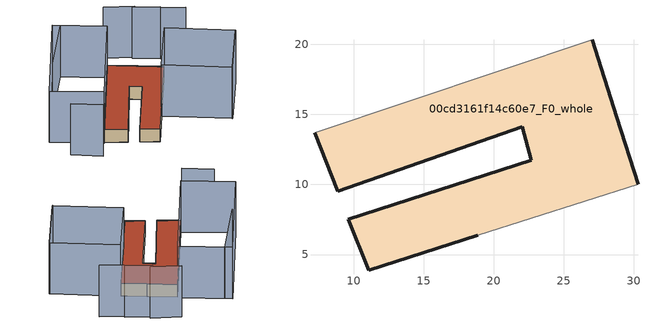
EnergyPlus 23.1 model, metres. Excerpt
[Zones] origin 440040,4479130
00cd3161f14c60e7_F0_whole
 floor ground (EU_floor_Construction): 30.3,10.03 28.78,14.79 27.02,20.34 7.2,13.7 8.85,9.5 22.02,14.11 22.69,11.73 9.63,7.51 11.07,3.87 18.86,6.36 z0
 wall outside (EU_wall_Construction): 18.86,6.36 11.07,3.87 9.63,7.51 22.69,11.73 22.02,14.11 8.85,9.5 7.2,13.7 / 27.02,20.34 28.78,14.79 30.3,10.03 z0:3
 wall adiabatic (EU_wall_Construction): 7.2,13.7 27.02,20.34 / 30.3,10.03 18.86,6.36 z0:3
 roof outside (EU_roof_Construction): 27.02,20.34 28.78,14.79 30.3,10.03 18.86,6.36 11.07,3.87 9.63,7.51 22.69,11.73 22.02,14.11 8.85,9.5 7.2,13.7 z3
shading: 22.77,-6.42 34.27,-2.85 / 1.22,18.29 2.96,12.45 / 38.02,8.49 36.26,12.98 / 36.54,13.09 34.58,18.08 / 35.07,17.74 32.73,23.21 / 24.29,28.86 12.26,25.97 / 22.84,-6.48 18.82,6.48 / 18.82,6.48 30.3,10.03 / 30.3,10.03 34.31,-2.93 / 34.31,-2.93 22.84,-6.48 / 27.13,20.38 6.92,13.61 / 6.92,13.61 3.59,23.55 / 3.59,23.55 23.8,30.32 / 23.8,30.32 27.13,20.38 z0:12
[Building]
EU S2 Campaign: North Axis=0; Terrain=City; Solar Distribution=FullExterior
[Site:Location]
Madrid: Latitude=40.5; Longitude=-3.5; Time Zone=1; Elevation=609
[SizingPeriod:WeatherFileDays]
AnnualSizingPeriod: Begin Month=1; Begin Day of Month=1; End Month=12; End Day of Month=31; Day of Week for Start Day=Monday; Use Weather File Daylight Saving Period=No; Use Weather File Rain and Snow Indicators=No
[MATERIAL]
EU_InternalMass_Material: Roughness=MediumRough; Thickness=0.1; Conductivity=1; Density=1800; Specific Heat=900; Thermal Absorptance=0.9; Solar Absorptance=0.7; Visible Absorptance=0.7
[MATERIAL:NOMASS] Roughness=MediumRough; Thermal Absorptance=0.9; Solar Absorptance=0.7; Visible Absorptance=0.7
Name | Thermal Resistance
EU_wall_NoMass | 0.419739
EU_roof_NoMass | 0.352165
EU_floor_NoMass | 0.608284
[CONSTRUCTION]
EU_wall_Construction: EU_wall_NoMass
EU_roof_Construction: EU_roof_NoMass
EU_floor_Construction: EU_floor_NoMass
EU_InternalMass_Construction: EU_InternalMass_Material
[ZONE]
00cd3161f14c60e7_F0_whole: Type=1; Multiplier=1; Ceiling Height=autocalculate; Volume=562.913; Floor Area=autocalculate; Part of Total Floor Area=Yes
[INTERNALMASS]
00cd3161f14c60e7_F0_whole_EU_InternalMass: Construction=EU_InternalMass_Construction; Zone or ZoneList=00cd3161f14c60e7_F0_whole; Surface Area=187.636
[OTHEREQUIPMENT]
EU_Step8_InternalGain_00cd3161f14c60e7_F0_whole_f000: Fuel Type=Electricity; Zone or ZoneList or Space or SpaceList=00cd3161f14c60e7_F0_whole; Schedule=EU_Step8_GainSchedule_00cd3161f14c60e7_F0_whole_f000; Design Level Calculation Method=Watts/Area; Power per Zone Floor Area=1; Fraction Latent=0; Fraction Radiant=0; Fraction Lost=0; Carbon Dioxide Generation Rate=0; EndUse Subcategory=EU_Step8_InternalGains
[ZONEVENTILATION:DESIGNFLOWRATE]
EU_ConstantAir_00cd3161f14c60e7_F0_whole: Zone or ZoneList or Space or SpaceList=00cd3161f14c60e7_F0_whole; Schedule=EU_AlwaysOn; Design Flow Rate Calculation Method=AirChanges/Hour; Air Changes per Hour=0.703302; Ventilation Type=Natural; Fan Pressure Rise=0; Fan Total Efficiency=1; Constant Term Coefficient=1; Temperature Term Coefficient=0; Velocity Term Coefficient=0; Velocity Squared Term Coefficient=0; Minimum Indoor Temperature=-100; Maximum Indoor Temperature=100; Delta Temperature=-100; Minimum Outdoor Temperature=-100; Maximum Outdoor Temperature=100; Maximum Wind Speed=40
[HVACTEMPLATE:THERMOSTAT]
EU_HeatOnly_00cd3161f14c60e7_F0_whole: Constant Heating Setpoint=20; Constant Cooling Setpoint=50
[HVACTEMPLATE:ZONE:IDEALLOADSAIRSYSTEM]
00cd3161f14c60e7_F0_whole: Template Thermostat=EU_HeatOnly_00cd3161f14c60e7_F0_whole; System Availability Schedule=EU_AlwaysOn; Maximum Heating Supply Air Temperature=50; Minimum Cooling Supply Air Temperature=13; Maximum Heating Supply Air Humidity Ratio=0.0156; Minimum Cooling Supply Air Humidity Ratio=0.0077; Heating Limit=NoLimit; Cooling Limit=NoLimit; Heating Availability Schedule=EU_AlwaysOn; Cooling Availability Schedule=EU_CoolingOff; Dehumidification Control Type=ConstantSensibleHeatRatio; Cooling Sensible Heat Ratio=0.7; Dehumidification Setpoint=60; Humidification Control Type=None; Humidification Setpoint=30; Outdoor Air Method=None; Outdoor Air Flow Rate per Person=0.00944; Outdoor Air Flow Rate per Zone Floor Area=0; Outdoor Air Flow Rate per Zone=0; Demand Controlled Ventilation Type=None; Outdoor Air Economizer Type=NoEconomizer; Heat Recovery Type=None; Sensible Heat Recovery Effectiveness=0.7; Latent Heat Recovery Effectiveness=0.65
[SIZING:ZONE]
00cd3161f14c60e7_F0_whole: Zone Cooling Design Supply Air Temperature Input Method=SupplyAirTemperature; Zone Cooling Design Supply Air Temperature=13; Zone Heating Design Supply Air Temperature Input Method=SupplyAirTemperature; Zone Heating Design Supply Air Temperature=50; Zone Cooling Design Supply Air Humidity Ratio=0.008; Zone Heating Design Supply Air Humidity Ratio=0.008; Cooling Design Air Flow Method=DesignDay; Cooling Design Air Flow Rate=0; Cooling Minimum Air Flow per Zone Floor Area=0.000762; Cooling Minimum Air Flow=0; Cooling Minimum Air Flow Fraction=0.2; Heating Design Air Flow Method=DesignDay; Heating Design Air Flow Rate=0; Heating Maximum Air Flow per Zone Floor Area=0.002032; Heating Maximum Air Flow=0.141576; Heating Maximum Air Flow Fraction=0.3; Account for Dedicated Outdoor Air System=No; Dedicated Outdoor Air System Control Strategy=NeutralSupplyAir; Dedicated Outdoor Air Low Setpoint Temperature for Design=autosize; Dedicated Outdoor Air High Setpoint Temperature for Design=autosize; Zone Load Sizing Method=Sensible Load Only No Latent Load; Zone Latent Cooling Design Supply Air Humidity Ratio Input Method=HumidityRatioDifference; Zone Cooling Design Supply Air Humidity Ratio Difference=0.005; Zone Latent Heating Design Supply Air Humidity Ratio Input Method=HumidityRatioDifference; Zone Humidification Design Supply Air Humidity Ratio Difference=0.005
[SCHEDULE:CONSTANT]
Name | Hourly Value
EU_AlwaysOn | 1
EU_CoolingOff | 0
[SCHEDULE:FILE]
EU_Step8_GainSchedule_00cd3161f14c60e7_F0_whole_f000: File=../../schedules/00cd3161f14c60e7/00cd3161f14c60e7_F0_whole_f000_gain.csv; Column Number=1; Rows to Skip at Top=0; Number of Hours of Data=8760; Column Separator=Comma; Interpolate to Timestep=No; Minutes per Item=60; Adjust Schedule for Daylight Savings=Yes
